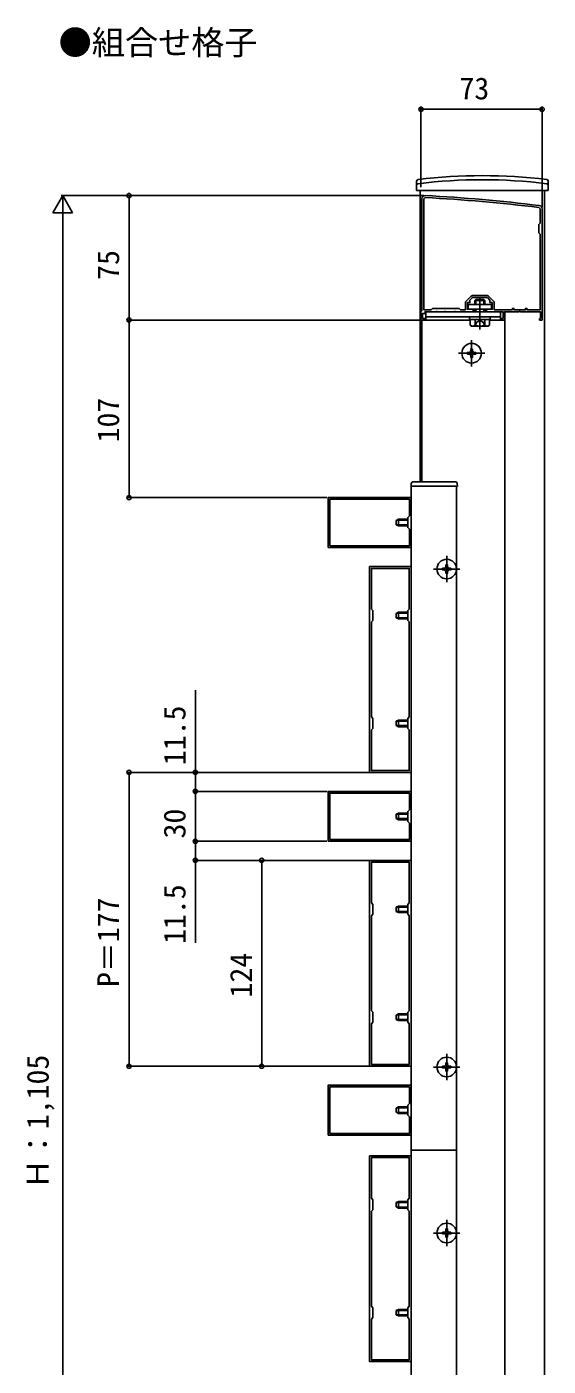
# Model space of a CAD drawing. Units: millimetres, scale not verified. Extents: x -1051 to 1050, y -1573 to 1564.
# Drawn here: x -422 to -108, y -931 to -124 of the extents above; entities that cross this region are included whole.
import ezdxf
from ezdxf.enums import TextEntityAlignment as Align

# ---------------------------------------------------------------- set-up
doc = ezdxf.new("R2010")
doc.units = ezdxf.units.MM
doc.header["$LTSCALE"] = 5
for name, color, linetype in [('0-1_USER1', 3, 'Continuous'), ('0-2_YKK_11', 7, 'Continuous'), ('0-3_YKK_12', 2, 'Continuous'), ('0-4_YKK_13', 4, 'Continuous'), ('0-5_YKK_D', 6, 'Continuous')]:
    doc.layers.add(name, color=color, linetype=linetype)
doc.styles.add('ＭＳ ゴシック', font='')
doc.styles.get('ＭＳ ゴシック').set_extended_font_data('MS Gothic')

msp = doc.modelspace()

# ---------------------------------------------------------------- linework, layer by layer
at = {"layer": '0-2_YKK_11'}
for p, q in [((-154.211, -286.534), (-157.035, -289.358)), ((-144.399, -286.095), (-153.15, -286.095)), ((-140.514, -289.358), (-143.338, -286.534))]:
    msp.add_line(p, q, dxfattribs=at)
for points in [[(-183.775, -227.795), (-183.775, -295.295), (-184.275, -295.795), (-184.275, -300.795), (-181.775, -300.795), (-181.775, -299.795), (-183.275, -299.795), (-183.275, -296.795), (-181.775, -296.795), (-181.775, -295.795), (-175.233, -295.795), (-175.05, -295.675), (-174.5, -295.675), (-174.316, -295.795), (-170.233, -295.795), (-170.05, -295.675), (-169.5, -295.675), (-169.316, -295.795), (-164.233, -295.795), (-164.05, -295.675), (-163.5, -295.675), (-163.316, -295.795), (-152.775, -295.795), (-152.775, -294.295), (-156.275, -294.295), (-156.275, -290.295), (-154.775, -290.295), (-154.775, -288.795), (-153.275, -287.295), (-149.233, -287.295), (-149.05, -287.175), (-148.5, -287.175), (-148.316, -287.295), (-144.275, -287.295), (-142.775, -288.795), (-142.775, -290.295), (-141.275, -290.295), (-141.275, -294.295), (-144.775, -294.295), (-144.775, -295.795)], [(-182.575, -294.595), (-182.575, -227.795), (-181.732, -226.996)], [(-144.775, -295.795), (-134.775, -295.795), (-134.775, -299.795), (-135.775, -299.795), (-135.775, -300.795), (-133.775, -300.795), (-133.775, -295.795), (-125.233, -295.795), (-125.05, -295.675), (-124.5, -295.675), (-124.316, -295.795), (-112.275, -295.795), (-112.275, -299.503), (-112.525, -299.799), (-112.775, -300.095), (-112.775, -300.795), (-111.275, -300.795), (-111.275, -233.795)], [(-113.177, -233.001), (-112.475, -233.795), (-112.475, -242.495), (-113.275, -243.295), (-113.275, -248.295), (-112.475, -249.095), (-112.475, -294.595), (-120.375, -294.595), (-120.375, -293.795), (-121.275, -293.795), (-121.275, -294.595), (-128.275, -294.595), (-128.275, -293.795), (-129.175, -293.795), (-129.175, -294.595), (-140.075, -294.595), (-140.075, -290.419)], [(-157.475, -290.419), (-157.475, -294.595), (-160.475, -294.595), (-161.275, -293.795), (-177.275, -293.795), (-178.075, -294.595), (-182.575, -294.595)]]:
    msp.add_lwpolyline(points, dxfattribs=at)
for points in [[(-240.275, -437.795), (-190.275, -437.795), (-190.275, -407.795), (-240.275, -407.795)], [(-239.275, -436.795), (-191.275, -436.795), (-191.275, -426.795), (-192.275, -425.795), (-192.275, -419.795), (-191.275, -418.795), (-191.275, -408.795), (-239.275, -408.795)], [(-215.275, -449.295), (-215.275, -573.295), (-190.275, -573.295), (-190.275, -449.295)], [(-214.175, -482.695), (-214.175, -539.895), (-213.275, -540.795), (-213.275, -546.795), (-214.175, -547.695), (-214.175, -572.195), (-191.375, -572.195), (-191.375, -547.695), (-192.275, -546.795), (-192.275, -540.795), (-191.375, -539.895), (-191.375, -482.695), (-192.275, -481.795), (-192.275, -475.795), (-191.375, -474.895), (-191.375, -450.395), (-214.175, -450.395), (-214.175, -474.895), (-213.275, -475.795), (-213.275, -481.795)], [(-240.275, -614.795), (-190.275, -614.795), (-190.275, -584.795), (-240.275, -584.795)], [(-239.275, -613.795), (-191.275, -613.795), (-191.275, -603.795), (-192.275, -602.795), (-192.275, -596.795), (-191.275, -595.795), (-191.275, -585.795), (-239.275, -585.795)], [(-215.275, -626.295), (-215.275, -750.295), (-190.275, -750.295), (-190.275, -626.295)], [(-214.175, -659.695), (-214.175, -716.895), (-213.275, -717.795), (-213.275, -723.795), (-214.175, -724.695), (-214.175, -749.195), (-191.375, -749.195), (-191.375, -724.695), (-192.275, -723.795), (-192.275, -717.795), (-191.375, -716.895), (-191.375, -659.695), (-192.275, -658.795), (-192.275, -652.795), (-191.375, -651.895), (-191.375, -627.395), (-214.175, -627.395), (-214.175, -651.895), (-213.275, -652.795), (-213.275, -658.795)], [(-240.275, -791.795), (-190.275, -791.795), (-190.275, -761.795), (-240.275, -761.795)], [(-239.275, -790.795), (-191.275, -790.795), (-191.275, -780.795), (-192.275, -779.795), (-192.275, -773.795), (-191.275, -772.795), (-191.275, -762.795), (-239.275, -762.795)], [(-215.275, -804.295), (-215.275, -928.295), (-190.275, -928.295), (-190.275, -804.295)], [(-214.175, -837.695), (-214.175, -894.895), (-213.275, -895.795), (-213.275, -901.795), (-214.175, -902.695), (-214.175, -927.195), (-191.375, -927.195), (-191.375, -902.695), (-192.275, -901.795), (-192.275, -895.795), (-191.375, -894.895), (-191.375, -837.695), (-192.275, -836.795), (-192.275, -830.795), (-191.375, -829.895), (-191.375, -805.395), (-214.175, -805.395), (-214.175, -829.895), (-213.275, -830.795), (-213.275, -836.795)]]:
    msp.add_lwpolyline(points, close=True, dxfattribs=at)
for centre, radius, start, end in [((-181.775, -227.795), 2, 86.9684, 180.00001), ((-234.555, -1224.394), 999.996, 83.01993, 86.96841), ((-234.555, -1224.394), 998.796, 83.01993, 86.96841), ((-113.275, -233.795), 2, 0.00001, 83.01993), ((-155.975, -290.419), 1.5, 134.99999, 179.99998), ((-153.15, -287.595), 1.5, 90.00002, 135.00001), ((-144.399, -287.595), 1.5, 44.99999, 89.99998), ((-141.575, -290.419), 1.5, 0.00002, 45.00001)]:
    msp.add_arc(centre, radius, start, end, dxfattribs=at)
at = {"layer": '0-3_YKK_12'}
for p, q in [((-184.775, -222.795), (-184.775, -398.295)), ((-109.775, -222.795), (-109.775, -1490.795)), ((-183.775, -300.795), (-154.548, -300.795)), ((-183.775, -398.295), (-183.775, -300.795)), ((-190.275, -800.795), (-190.275, -400.795)), ((-190.275, -400.795), (-162.775, -400.795)), ((-162.775, -800.795), (-162.775, -400.795)), ((-190.275, -800.795), (-190.275, -1332.795)), ((-190.275, -800.795), (-162.775, -800.795)), ((-190.275, -800.795), (-162.775, -800.795)), ((-162.775, -800.795), (-162.775, -1332.795))]:
    msp.add_line(p, q, dxfattribs=at)
msp.add_lwpolyline([(-143.001, -300.795), (-133.775, -300.795), (-133.775, -1335.795), (-183.775, -1335.795), (-183.775, -1335.295)], dxfattribs=at)
at = {"layer": '0-4_YKK_13'}
for p, q in [((-186.975, -219.795), (-186.928, -217.128)), ((-107.575, -219.795), (-107.621, -217.128)), ((-186.975, -219.795), (-186.922, -222.795)), ((-186.922, -222.795), (-107.627, -222.795)), ((-107.575, -219.795), (-107.627, -222.795)), ((-151.225, -288.395), (-151.775, -288.945)), ((-151.775, -288.945), (-151.775, -290.395)), ((-151.775, -288.945), (-145.775, -288.945)), ((-151.775, -290.395), (-151.775, -291.395)), ((-146.325, -288.395), (-151.225, -288.395)), ((-151.225, -290.395), (-151.225, -288.395)), ((-151.225, -291.395), (-151.225, -290.395)), ((-148.775, -287.091), (-148.775, -306.572)), ((-146.325, -288.395), (-145.775, -288.945)), ((-146.325, -290.395), (-146.325, -288.395)), ((-146.325, -291.395), (-146.325, -290.395)), ((-145.775, -290.395), (-145.775, -288.945)), ((-145.775, -291.395), (-145.775, -290.395)), ((-181.275, -295.795), (-181.275, -300.795)), ((-181.275, -295.795), (-136.275, -295.795)), ((-151.775, -294.295), (-151.775, -295.795)), ((-151.225, -295.795), (-151.225, -294.295)), ((-146.325, -295.795), (-146.325, -294.295)), ((-145.775, -295.795), (-145.775, -294.295)), ((-136.275, -295.795), (-136.275, -300.795)), ((-181.275, -298.795), (-136.275, -298.795)), ((-181.275, -300.795), (-154.548, -300.795)), ((-142.525, -298.795), (-155.025, -298.795)), ((-154.548, -300.395), (-143.001, -300.395)), ((-154.548, -300.395), (-154.548, -303.948)), ((-153.775, -304.395), (-154.548, -303.948)), ((-153.775, -304.395), (-143.775, -304.395)), ((-151.661, -300.395), (-151.661, -303.948)), ((-146.875, -302.039), (-148.775, -301.029)), ((-145.725, -304.397), (-146.875, -302.039)), ((-145.888, -300.395), (-145.888, -303.948)), ((-143.775, -304.395), (-143.001, -303.948)), ((-143.001, -300.395), (-143.001, -303.948)), ((-143.001, -300.795), (-136.275, -300.795)), ((-142.525, -300.395), (-142.525, -298.795)), ((-153.775, -328.695), (-153.775, -312.895)), ((-161.675, -320.795), (-145.875, -320.795)), ((-152.275, -321.295), (-151.275, -321.295)), ((-163.368, -398.295), (-189.181, -398.295)), ((-162.574, -400.795), (-162.275, -400.795)), ((-162.275, -400.795), (-162.37, -399.234)), ((-199.175, -421.495), (-197.775, -420.795)), ((-199.175, -424.095), (-199.175, -421.495)), ((-199.175, -424.095), (-197.775, -424.795)), ((-192.275, -421.449), (-199.083, -421.449)), ((-192.275, -424.14), (-199.083, -424.14)), ((-192.275, -420.795), (-197.775, -420.795)), ((-168.775, -442.895), (-168.775, -458.695)), ((-176.675, -450.795), (-160.875, -450.795)), ((-167.275, -450.295), (-166.275, -450.295)), ((-199.175, -477.495), (-197.775, -476.795)), ((-199.175, -480.095), (-199.175, -477.495)), ((-199.175, -480.095), (-197.775, -480.795)), ((-192.275, -477.449), (-199.083, -477.449)), ((-192.275, -480.14), (-199.083, -480.14)), ((-192.275, -476.795), (-197.775, -476.795)), ((-199.175, -542.495), (-197.775, -541.795)), ((-199.175, -545.095), (-199.175, -542.495)), ((-199.175, -545.095), (-197.775, -545.795)), ((-192.275, -542.449), (-199.083, -542.449)), ((-192.275, -545.14), (-199.083, -545.14)), ((-192.275, -541.795), (-197.775, -541.795)), ((-199.175, -598.495), (-197.775, -597.795)), ((-199.175, -601.095), (-199.175, -598.495)), ((-199.175, -601.095), (-197.775, -601.795)), ((-192.275, -598.449), (-199.083, -598.449)), ((-192.275, -601.14), (-199.083, -601.14)), ((-192.275, -597.795), (-197.775, -597.795)), ((-199.175, -654.495), (-197.775, -653.795)), ((-199.175, -657.095), (-199.175, -654.495)), ((-199.175, -657.095), (-197.775, -657.795)), ((-192.275, -654.449), (-199.083, -654.449)), ((-192.275, -657.14), (-199.083, -657.14)), ((-192.275, -653.795), (-197.775, -653.795)), ((-199.175, -719.495), (-197.775, -718.795)), ((-199.175, -722.095), (-199.175, -719.495)), ((-199.175, -722.095), (-197.775, -722.795)), ((-192.275, -719.449), (-199.083, -719.449)), ((-192.275, -722.14), (-199.083, -722.14)), ((-192.275, -718.795), (-197.775, -718.795)), ((-168.775, -758.695), (-168.775, -742.895)), ((-176.675, -750.795), (-160.875, -750.795)), ((-167.275, -751.295), (-166.275, -751.295)), ((-199.175, -775.495), (-197.775, -774.795)), ((-199.175, -778.095), (-199.175, -775.495)), ((-199.175, -778.095), (-197.775, -778.795)), ((-192.275, -775.449), (-199.083, -775.449)), ((-192.275, -778.14), (-199.083, -778.14)), ((-192.275, -774.795), (-197.775, -774.795)), ((-199.175, -832.495), (-197.775, -831.795)), ((-199.175, -835.095), (-199.175, -832.495)), ((-199.175, -835.095), (-197.775, -835.795)), ((-192.275, -832.449), (-199.083, -832.449)), ((-192.275, -835.14), (-199.083, -835.14)), ((-192.275, -831.795), (-197.775, -831.795)), ((-168.775, -842.895), (-168.775, -858.695)), ((-176.675, -850.795), (-160.875, -850.795)), ((-167.275, -850.295), (-166.275, -850.295)), ((-199.175, -897.495), (-197.775, -896.795)), ((-199.175, -900.095), (-199.175, -897.495)), ((-199.175, -900.095), (-197.775, -900.795)), ((-192.275, -897.449), (-199.083, -897.449)), ((-192.275, -900.14), (-199.083, -900.14)), ((-192.275, -896.795), (-197.775, -896.795))]:
    msp.add_line(p, q, dxfattribs=at)
msp.add_lwpolyline([(-155.775, -291.395), (-141.775, -291.395), (-141.775, -294.295), (-155.775, -294.295)], close=True, dxfattribs=at)
for points in [[(-155.025, -298.795), (-155.025, -300.395), (-142.525, -300.395)], [(-151.825, -304.397), (-150.675, -302.039), (-148.775, -301.029)], [(-155.275, -320.295), (-156.275, -320.295), (-156.275, -321.295), (-155.275, -321.295)], [(-153.275, -319.295), (-153.275, -318.295), (-154.275, -318.295), (-154.275, -319.295)], [(-154.275, -322.295), (-154.275, -323.295), (-153.275, -323.295), (-153.275, -322.295)], [(-151.275, -321.295), (-151.275, -320.295), (-152.275, -320.295)], [(-190.179, -399.234), (-190.275, -400.795), (-189.975, -400.795), (-162.574, -400.795)], [(-192.275, -424.795), (-197.775, -424.795), (-197.775, -420.795)], [(-170.275, -451.295), (-171.275, -451.295), (-171.275, -450.295), (-170.275, -450.295)], [(-169.275, -449.295), (-169.275, -448.295), (-168.275, -448.295), (-168.275, -449.295)], [(-166.275, -450.295), (-166.275, -451.295), (-167.275, -451.295)], [(-168.275, -452.295), (-168.275, -453.295), (-169.275, -453.295), (-169.275, -452.295)], [(-192.275, -480.795), (-197.775, -480.795), (-197.775, -476.795)], [(-192.275, -545.795), (-197.775, -545.795), (-197.775, -541.795)], [(-192.275, -601.795), (-197.775, -601.795), (-197.775, -597.795)], [(-192.275, -657.795), (-197.775, -657.795), (-197.775, -653.795)], [(-192.275, -722.795), (-197.775, -722.795), (-197.775, -718.795)], [(-170.275, -750.295), (-171.275, -750.295), (-171.275, -751.295), (-170.275, -751.295)], [(-168.275, -749.295), (-168.275, -748.295), (-169.275, -748.295), (-169.275, -749.295)], [(-166.275, -751.295), (-166.275, -750.295), (-167.275, -750.295)], [(-169.275, -752.295), (-169.275, -753.295), (-168.275, -753.295), (-168.275, -752.295)], [(-192.275, -778.795), (-197.775, -778.795), (-197.775, -774.795)], [(-192.275, -835.795), (-197.775, -835.795), (-197.775, -831.795)], [(-170.275, -851.295), (-171.275, -851.295), (-171.275, -850.295), (-170.275, -850.295)], [(-169.275, -849.295), (-169.275, -848.295), (-168.275, -848.295), (-168.275, -849.295)], [(-168.275, -852.295), (-168.275, -853.295), (-169.275, -853.295), (-169.275, -852.295)], [(-166.275, -850.295), (-166.275, -851.295), (-167.275, -851.295)], [(-192.275, -900.795), (-197.775, -900.795), (-197.775, -896.795)]]:
    msp.add_lwpolyline(points, dxfattribs=at)
for centre in [(-153.775, -320.795), (-168.775, -450.795), (-168.775, -750.795), (-168.775, -850.795)]:
    msp.add_circle(centre, 5.9, dxfattribs=at)
for centre, radius, start, end in [((-185.928, -217.145), 1, 96.9597, 179), ((-147.275, -533.795), 317.528, 82.97773, 97.02227), ((-147.275, -533.795), 320, 83.0403, 96.9597), ((-108.621, -217.145), 1, 1, 83.0403), ((-185.972, -219.641), 1, 97.02227, 179), ((-108.578, -219.641), 1, 1, 82.97773), ((-153.105, -301.839), 2.556, 235.61575, 304.38425), ((-148.775, -294.841), 9.553, 252.41205, 287.58795), ((-144.445, -301.839), 2.556, 235.61575, 304.38425), ((-155.275, -319.295), 1, 270, 0), ((-155.275, -322.295), 1, 0, 90), ((-152.275, -319.295), 1, 180, 270), ((-152.275, -322.295), 1, 90, 180), ((-189.181, -399.295), 1, 90, 176.5), ((-163.368, -399.295), 1, 3.5, 90), ((-170.275, -449.295), 1, 270, 0), ((-170.275, -452.295), 1, 0, 90), ((-167.275, -449.295), 1, 180, 270), ((-167.275, -452.295), 1, 90, 180), ((-170.275, -749.295), 1, 270, 0), ((-167.275, -749.295), 1, 180, 270), ((-170.275, -752.295), 1, 0, 90), ((-167.275, -752.295), 1, 90, 180), ((-170.275, -849.295), 1, 270, 0), ((-170.275, -852.295), 1, 0, 90), ((-167.275, -849.295), 1, 180, 270), ((-167.275, -852.295), 1, 90, 180)]:
    msp.add_arc(centre, radius, start, end, dxfattribs=at)
at = {"layer": '0-5_YKK_D'}
for p, q in [((-184.275, -220.795), (-184.275, -172.795)), ((-184.275, -173.795), (-111.275, -173.795)), ((-111.275, -232.795), (-111.275, -172.795)), ((-400.275, -225.795), (-406.275, -236.187)), ((-182.775, -225.795), (-401.275, -225.795)), ((-400.275, -225.795), (-394.275, -236.187)), ((-400.275, -225.795), (-400.275, -246.579)), ((-182.775, -225.795), (-361.275, -225.795)), ((-360.275, -300.795), (-360.275, -225.795)), ((-406.275, -236.187), (-394.275, -236.187)), ((-400.275, -1318.795), (-400.275, -237.795)), ((-184.975, -300.795), (-361.275, -300.795)), ((-184.975, -300.795), (-361.275, -300.795)), ((-360.275, -300.795), (-360.275, -407.795)), ((-240.975, -407.795), (-361.275, -407.795)), ((-215.275, -573.295), (-361.275, -573.295)), ((-360.275, -750.295), (-360.275, -573.295)), ((-215.275, -573.295), (-321.275, -573.295)), ((-240.975, -584.795), (-321.275, -584.795)), ((-240.975, -584.795), (-321.275, -584.795)), ((-320.275, -584.795), (-320.275, -614.795)), ((-240.975, -614.795), (-321.275, -614.795)), ((-244.775, -614.795), (-321.275, -614.795)), ((-215.275, -626.295), (-321.275, -626.295)), ((-215.275, -626.295), (-281.275, -626.295)), ((-280.275, -626.295), (-280.275, -750.295)), ((-215.275, -750.295), (-361.275, -750.295)), ((-215.275, -750.295), (-281.275, -750.295))]:
    msp.add_line(p, q, dxfattribs=at)
for points in [[(-320.275, -584.795), (-320.275, -573.295), (-320.275, -523.695)], [(-320.275, -614.795), (-320.275, -626.295), (-320.275, -675.895)]]:
    msp.add_lwpolyline(points, dxfattribs=at)
for centre in [(-184.275, -173.795), (-111.275, -173.795), (-360.275, -225.795), (-360.275, -300.795), (-360.275, -300.795), (-360.275, -407.795), (-360.275, -573.295), (-320.275, -573.295), (-320.275, -584.795), (-320.275, -584.795), (-320.275, -614.795), (-320.275, -614.795), (-320.275, -626.295), (-280.275, -626.295), (-360.275, -750.295), (-280.275, -750.295)]:
    msp.add_circle(centre, 1.275, dxfattribs=at)

# ---------------------------------------------------------------- texts
at = {"layer": '0-1_USER1', "style": 'ＭＳ ゴシック'}
msp.add_text('●組合せ格子', height=14.66, dxfattribs=at).set_placement((-402.727, -145.336), align=Align.BOTTOM_LEFT)
at = {"layer": '0-5_YKK_D', "style": 'ＭＳ ゴシック'}
msp.add_text('73', height=13.2, dxfattribs=at).set_placement((-161.07, -171.795), align=Align.BOTTOM_LEFT)
for s, p in [('75', (-362.275, -276.59)), ('107', (-362.275, -374.494)), ('11.5', (-322.275, -568.956)), ('30', (-322.275, -613.09)), ('11.5', (-322.275, -676.656)), ('P＝177', (-362.275, -702.602)), ('124', (-282.275, -708.903)), ('Ｈ：1,105', (-404.729, -824.266))]:
    msp.add_text(s, height=13.2, rotation=90, dxfattribs=at).set_placement(p, align=Align.BOTTOM_LEFT)

doc.saveas('drawing.dxf')
